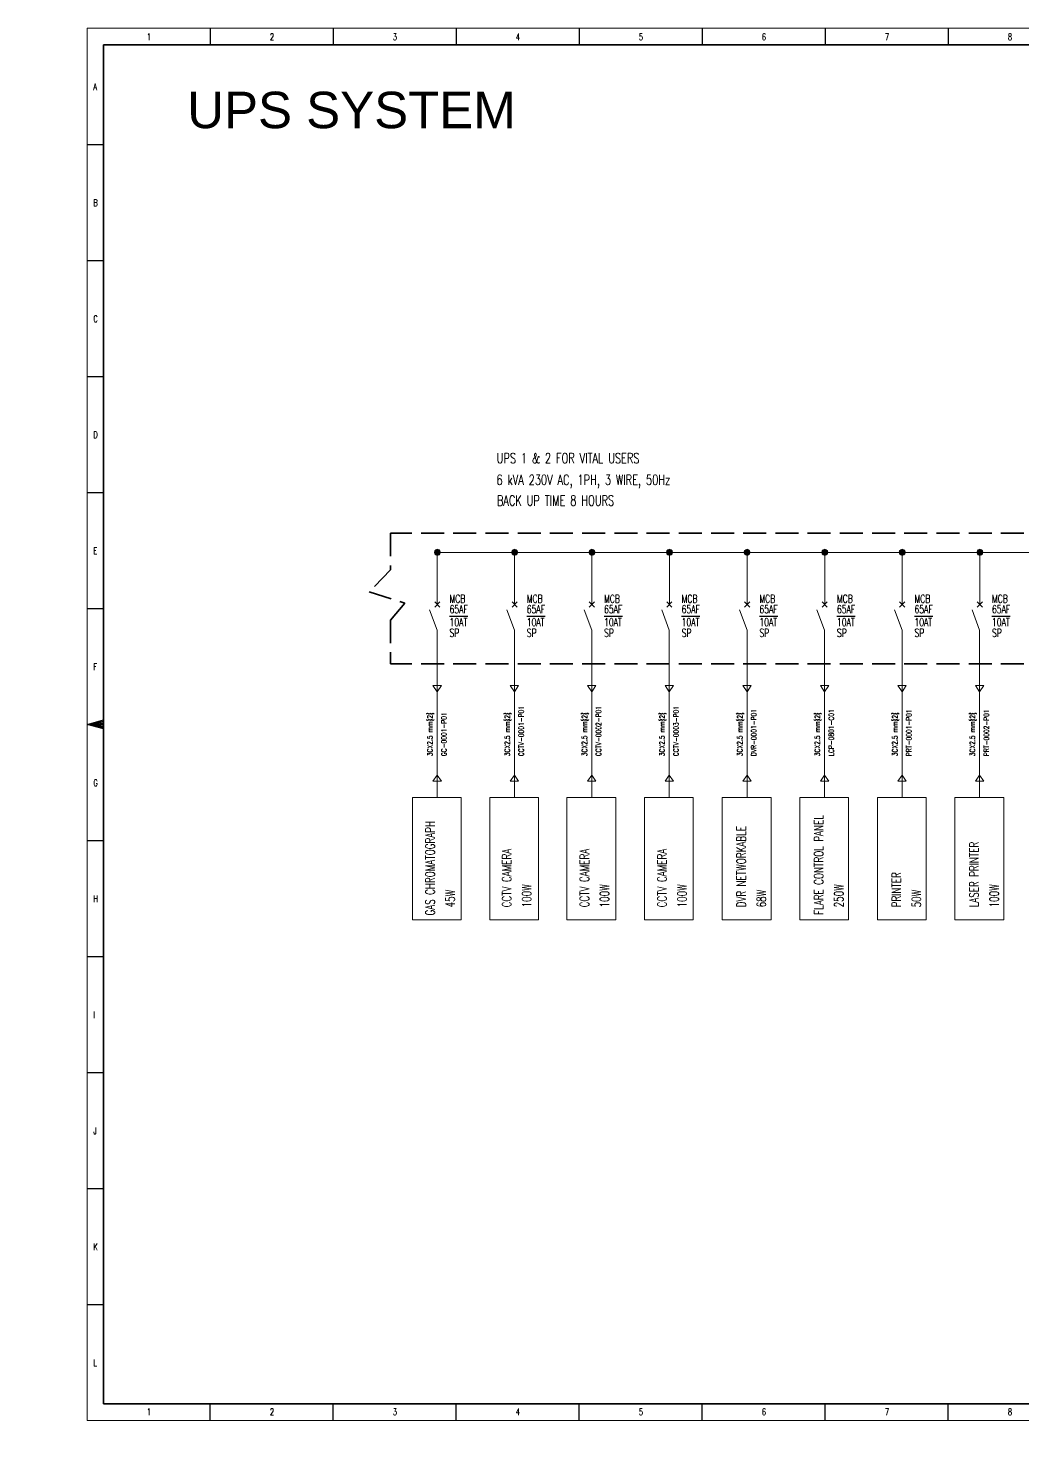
# Model space of a CAD drawing. Header units: inches. Extents: x 21 to 120937, y -15239 to 12027.
# Drawn here: x 1236 to 1668, y 983 to 1598 of the extents above; entities that cross this region are included whole.
import ezdxf

# ---------------------------------------------------------------- set-up
doc = ezdxf.new("R2010")
doc.units = ezdxf.units.IN
doc.header["$MEASUREMENT"] = 0
doc.linetypes.add('DASH', pattern=[0.35, 0.25, -0.1])
for name, color, linetype in [('Label', 7, 'Continuous'), ('Layer 1', 7, 'Continuous'), ('LGT1', 7, 'Continuous')]:
    doc.layers.add(name, color=color, linetype=linetype)
doc.styles.add('HZTXT', font='simplexs.shx', dxfattribs={"width": 0.7, "bigfont": 'hztxt.shx'})
doc.styles.get("Standard").update_dxf_attribs({"font": 'arial.ttf'})
doc.styles.add('TEG BORDER', font='txt_qlt.shx', dxfattribs={"width": 0.7, "bigfont": 'hztxt.shx'})

# ---------------------------------------------------------------- blocks, each defined once
blk = doc.blocks.new('240 BORDER A2')
for p, q in [((37.12, 420), (37.12, 415)), ((74.25, 420), (74.25, 415)), ((111.38, 420), (111.38, 415)), ((148.5, 420), (148.5, 415)), ((185.63, 420), (185.63, 415)), ((222.75, 420), (222.75, 415)), ((259.88, 420), (259.88, 415)), ((0, 385), (5, 385)), ((0, 350), (5, 350)), ((0, 315), (5, 315)), ((0, 280), (5, 280)), ((0, 245), (5, 245)), ((5, 210), (0, 210)), ((1.25, 210), (3.75, 210)), ((0, 175), (5, 175)), ((0, 140), (5, 140)), ((0, 105), (5, 105)), ((0, 70), (5, 70)), ((0, 35), (5, 35)), ((37.12, 0), (37.12, 5)), ((74.25, 0), (74.25, 5)), ((111.38, 0), (111.38, 5)), ((148.5, 0), (148.5, 5)), ((185.63, 0), (185.63, 5)), ((222.75, 0), (222.75, 5)), ((259.88, 0), (259.88, 5))]:
    blk.add_line(p, q)
at = {"linetype": 'Continuous'}
for p, q in [((489, 415), (5, 415)), ((5, 415), (5, 5)), ((5, 5), (489, 5))]:
    blk.add_line(p, q, dxfattribs=at)
at = {"color": 5, "lineweight": 15}
blk.add_lwpolyline([(0, 420), (594, 420), (594, 0), (0, 0)], close=True, dxfattribs=at)
blk.add_lwpolyline([(5, 415), (589, 415), (589, 5), (5, 5)], close=True)
blk.add_lwpolyline([(0, 210), (5, 211.34), (5, 208.66), (0, 210), (5, 211), (5, 210.67), (0, 210), (5, 210.33), (5, 209.67), (0, 210), (5, 209.33), (5, 209), (0, 210)])
at = {"char_height": 2, "width": 2, "style": 'TEG BORDER'}
for s, insert, attachment_point in [('1', (18.05, 418.41), 1), ('2', (55.17, 418.41), 1), ('3', (92.3, 418.41), 1), ('4', (129.42, 418.41), 1), ('5', (166.55, 418.41), 1), ('6', (203.67, 418.41), 1), ('7', (240.8, 418.41), 1), ('8', (277.92, 418.41), 1), ('A', (1.91, 403.39), 1), ('B', (1.91, 368.39), 1), ('C', (1.91, 333.39), 1), ('D', (1.91, 298.39), 1), ('E', (1.91, 263.39), 1), ('F', (1.91, 228.39), 1), ('G', (1.91, 193.39), 1), ('H', (1.91, 158.39), 1), ('I', (1.91, 123.39), 1), ('J', (1.91, 88.39), 1), ('K', (1.91, 53.39), 1), ('L', (1.91, 18.39), 1), ('1', (18.05, 1.59), 7), ('2', (55.17, 1.59), 7), ('3', (92.3, 1.59), 7), ('4', (129.42, 1.59), 7), ('5', (166.55, 1.59), 7), ('6', (203.67, 1.59), 7), ('7', (240.8, 1.59), 7), ('8', (277.92, 1.59), 7)]:
    blk.add_mtext(s, dxfattribs=dict(at, insert=insert, attachment_point=attachment_point))

msp = doc.modelspace()

# ---------------------------------------------------------------- hatches: boundary and pattern name
at = {"layer": 'Layer 1'}
for points in [[(1412.86, 1370.98), (1412.65, 1370.23), (1413.93, 1370.23)], [(1412.65, 1370.23), (1412.86, 1369.59), (1413.93, 1370.23)], [(1413.29, 1371.4), (1412.86, 1370.98), (1413.93, 1370.23)], [(1412.86, 1369.59), (1413.29, 1369.16), (1413.93, 1370.23)], [(1413.93, 1371.62), (1413.29, 1371.4), (1413.93, 1370.23)], [(1413.29, 1369.16), (1413.93, 1368.95), (1413.93, 1370.23)], [(1414.68, 1371.4), (1413.93, 1371.62), (1413.93, 1370.23)], [(1415.1, 1370.98), (1414.68, 1371.4), (1413.93, 1370.23)], [(1415.32, 1370.23), (1415.1, 1370.98), (1413.93, 1370.23)], [(1413.93, 1368.95), (1414.68, 1369.16), (1413.93, 1370.23)], [(1414.68, 1369.16), (1415.1, 1369.59), (1413.93, 1370.23)], [(1415.1, 1369.59), (1415.32, 1370.23), (1413.93, 1370.23)], [(1446.46, 1370.98), (1446.24, 1370.23), (1447.52, 1370.23)], [(1446.24, 1370.23), (1446.46, 1369.59), (1447.52, 1370.23)], [(1446.88, 1371.4), (1446.46, 1370.98), (1447.52, 1370.23)], [(1446.46, 1369.59), (1446.88, 1369.16), (1447.52, 1370.23)], [(1447.52, 1371.62), (1446.88, 1371.4), (1447.52, 1370.23)], [(1446.88, 1369.16), (1447.52, 1368.95), (1447.52, 1370.23)], [(1448.27, 1371.4), (1447.52, 1371.62), (1447.52, 1370.23)], [(1448.69, 1370.98), (1448.27, 1371.4), (1447.52, 1370.23)], [(1448.91, 1370.23), (1448.69, 1370.98), (1447.52, 1370.23)], [(1447.52, 1368.95), (1448.27, 1369.16), (1447.52, 1370.23)], [(1448.27, 1369.16), (1448.69, 1369.59), (1447.52, 1370.23)], [(1448.69, 1369.59), (1448.91, 1370.23), (1447.52, 1370.23)], [(1480.05, 1370.98), (1479.83, 1370.23), (1481.11, 1370.23)], [(1479.83, 1370.23), (1480.05, 1369.59), (1481.11, 1370.23)], [(1480.47, 1371.4), (1480.05, 1370.98), (1481.11, 1370.23)], [(1480.05, 1369.59), (1480.47, 1369.16), (1481.11, 1370.23)], [(1481.11, 1371.62), (1480.47, 1371.4), (1481.11, 1370.23)], [(1480.47, 1369.16), (1481.11, 1368.95), (1481.11, 1370.23)], [(1481.75, 1371.4), (1481.11, 1371.62), (1481.11, 1370.23)], [(1482.29, 1370.98), (1481.75, 1371.4), (1481.11, 1370.23)], [(1482.5, 1370.23), (1482.29, 1370.98), (1481.11, 1370.23)], [(1481.11, 1368.95), (1481.75, 1369.16), (1481.11, 1370.23)], [(1481.75, 1369.16), (1482.29, 1369.59), (1481.11, 1370.23)], [(1482.29, 1369.59), (1482.5, 1370.23), (1481.11, 1370.23)], [(1513.75, 1370.98), (1513.53, 1370.23), (1514.81, 1370.23)], [(1513.53, 1370.23), (1513.75, 1369.59), (1514.81, 1370.23)], [(1514.17, 1371.4), (1513.75, 1370.98), (1514.81, 1370.23)], [(1513.75, 1369.59), (1514.17, 1369.16), (1514.81, 1370.23)], [(1514.81, 1371.62), (1514.17, 1371.4), (1514.81, 1370.23)], [(1514.17, 1369.16), (1514.81, 1368.95), (1514.81, 1370.23)], [(1515.56, 1371.4), (1514.81, 1371.62), (1514.81, 1370.23)], [(1515.99, 1370.98), (1515.56, 1371.4), (1514.81, 1370.23)], [(1516.2, 1370.23), (1515.99, 1370.98), (1514.81, 1370.23)], [(1514.81, 1368.95), (1515.56, 1369.16), (1514.81, 1370.23)], [(1515.56, 1369.16), (1515.99, 1369.59), (1514.81, 1370.23)], [(1515.99, 1369.59), (1516.2, 1370.23), (1514.81, 1370.23)], [(1547.44, 1370.98), (1547.23, 1370.23), (1548.62, 1370.23)], [(1547.23, 1370.23), (1547.44, 1369.59), (1548.62, 1370.23)], [(1547.98, 1371.4), (1547.44, 1370.98), (1548.62, 1370.23)], [(1547.44, 1369.59), (1547.98, 1369.16), (1548.62, 1370.23)], [(1548.62, 1371.62), (1547.98, 1371.4), (1548.62, 1370.23)], [(1547.98, 1369.16), (1548.62, 1368.95), (1548.62, 1370.23)], [(1549.26, 1371.4), (1548.62, 1371.62), (1548.62, 1370.23)], [(1549.68, 1370.98), (1549.26, 1371.4), (1548.62, 1370.23)], [(1549.9, 1370.23), (1549.68, 1370.98), (1548.62, 1370.23)], [(1548.62, 1368.95), (1549.26, 1369.16), (1548.62, 1370.23)], [(1549.26, 1369.16), (1549.68, 1369.59), (1548.62, 1370.23)], [(1549.68, 1369.59), (1549.9, 1370.23), (1548.62, 1370.23)], [(1581.14, 1370.98), (1581.04, 1370.23), (1582.32, 1370.23)], [(1581.04, 1370.23), (1581.14, 1369.59), (1582.32, 1370.23)], [(1581.68, 1371.4), (1581.14, 1370.98), (1582.32, 1370.23)], [(1581.14, 1369.59), (1581.68, 1369.16), (1582.32, 1370.23)], [(1582.32, 1371.62), (1581.68, 1371.4), (1582.32, 1370.23)], [(1581.68, 1369.16), (1582.32, 1368.95), (1582.32, 1370.23)], [(1582.96, 1371.4), (1582.32, 1371.62), (1582.32, 1370.23)], [(1583.49, 1370.98), (1582.96, 1371.4), (1582.32, 1370.23)], [(1583.6, 1370.23), (1583.49, 1370.98), (1582.32, 1370.23)], [(1582.32, 1368.95), (1582.96, 1369.16), (1582.32, 1370.23)], [(1582.96, 1369.16), (1583.49, 1369.59), (1582.32, 1370.23)], [(1583.49, 1369.59), (1583.6, 1370.23), (1582.32, 1370.23)], [(1614.84, 1370.98), (1614.73, 1370.34), (1616.01, 1370.34)], [(1614.73, 1370.34), (1614.84, 1369.59), (1616.01, 1370.34)], [(1615.37, 1371.4), (1614.84, 1370.98), (1616.01, 1370.34)], [(1614.84, 1369.59), (1615.37, 1369.16), (1616.01, 1370.34)], [(1616.01, 1371.62), (1615.37, 1371.4), (1616.01, 1370.34)], [(1615.37, 1369.16), (1616.01, 1368.95), (1616.01, 1370.34)], [(1616.65, 1371.4), (1616.01, 1371.62), (1616.01, 1370.34)], [(1617.19, 1370.98), (1616.65, 1371.4), (1616.01, 1370.34)], [(1617.4, 1370.34), (1617.19, 1370.98), (1616.01, 1370.34)], [(1616.01, 1368.95), (1616.65, 1369.16), (1616.01, 1370.34)], [(1616.65, 1369.16), (1617.19, 1369.59), (1616.01, 1370.34)], [(1617.19, 1369.59), (1617.4, 1370.34), (1616.01, 1370.34)], [(1648.65, 1370.98), (1648.43, 1370.23), (1649.71, 1370.23)], [(1648.43, 1370.23), (1648.65, 1369.59), (1649.71, 1370.23)], [(1649.07, 1371.4), (1648.65, 1370.98), (1649.71, 1370.23)], [(1648.65, 1369.59), (1649.07, 1369.16), (1649.71, 1370.23)], [(1649.71, 1371.62), (1649.07, 1371.4), (1649.71, 1370.23)], [(1649.07, 1369.16), (1649.71, 1368.95), (1649.71, 1370.23)], [(1650.46, 1371.4), (1649.71, 1371.62), (1649.71, 1370.23)], [(1650.88, 1370.98), (1650.46, 1371.4), (1649.71, 1370.23)], [(1651.1, 1370.23), (1650.88, 1370.98), (1649.71, 1370.23)], [(1649.71, 1368.95), (1650.46, 1369.16), (1649.71, 1370.23)], [(1650.46, 1369.16), (1650.88, 1369.59), (1649.71, 1370.23)], [(1650.88, 1369.59), (1651.1, 1370.23), (1649.71, 1370.23)]]:
    msp.add_hatch(color=0, dxfattribs=at).paths.add_polyline_path(points)

# ---------------------------------------------------------------- linework, layer by layer
at = {"color": 0, "linetype": 'DASH', "lineweight": 35, "ltscale": 40}
for p, q in [((1878.89, 1378.65), (1393.59, 1378.65)), ((1878.89, 1321.81), (1393.59, 1321.81))]:
    msp.add_line(p, q, dxfattribs=at)
at = {"color": 0, "lineweight": 20}
msp.add_line((1413.93, 1370.23), (1852.75, 1370.23), dxfattribs=at)
at = {"color": 0, "lineweight": -3}
for p, q in [((1419.24, 1342.64), (1427.19, 1342.64)), ((1452.83, 1342.64), (1460.78, 1342.64)), ((1486.43, 1342.64), (1494.37, 1342.64)), ((1520.12, 1342.64), (1528.07, 1342.64)), ((1553.93, 1342.64), (1561.88, 1342.64)), ((1587.63, 1342.64), (1595.57, 1342.64)), ((1621.33, 1342.64), (1629.27, 1342.64)), ((1655.02, 1342.64), (1662.97, 1342.64))]:
    msp.add_line(p, q, dxfattribs=at)
at = {"color": 0, "linetype": 'DASH', "lineweight": 35, "ltscale": 40}
msp.add_lwpolyline([(1393.59, 1378.65), (1393.59, 1362.66), (1384.32, 1353.17), (1399.88, 1348.26), (1393.59, 1340.9), (1393.59, 1321.81)], dxfattribs=at)
at = {"layer": 'Layer 1', "color": 0, "lineweight": 0}
for points in [[(1412.86, 1370.98), (1412.65, 1370.23), (1413.93, 1370.23), (1412.86, 1370.98)], [(1412.65, 1370.23), (1412.86, 1369.59), (1413.93, 1370.23), (1412.65, 1370.23)], [(1413.29, 1371.4), (1412.86, 1370.98), (1413.93, 1370.23), (1413.29, 1371.4)], [(1412.86, 1369.59), (1413.29, 1369.16), (1413.93, 1370.23), (1412.86, 1369.59)], [(1413.93, 1371.62), (1413.29, 1371.4), (1413.93, 1370.23), (1413.93, 1371.62)], [(1413.29, 1369.16), (1413.93, 1368.95), (1413.93, 1370.23), (1413.29, 1369.16)], [(1414.68, 1371.4), (1413.93, 1371.62), (1413.93, 1370.23), (1414.68, 1371.4)], [(1415.1, 1370.98), (1414.68, 1371.4), (1413.93, 1370.23), (1415.1, 1370.98)], [(1415.32, 1370.23), (1415.1, 1370.98), (1413.93, 1370.23), (1415.32, 1370.23)], [(1413.93, 1368.95), (1414.68, 1369.16), (1413.93, 1370.23), (1413.93, 1368.95)], [(1414.68, 1369.16), (1415.1, 1369.59), (1413.93, 1370.23), (1414.68, 1369.16)], [(1415.1, 1369.59), (1415.32, 1370.23), (1413.93, 1370.23), (1415.1, 1369.59)], [(1446.46, 1370.98), (1446.24, 1370.23), (1447.52, 1370.23), (1446.46, 1370.98)], [(1446.24, 1370.23), (1446.46, 1369.59), (1447.52, 1370.23), (1446.24, 1370.23)], [(1446.88, 1371.4), (1446.46, 1370.98), (1447.52, 1370.23), (1446.88, 1371.4)], [(1446.46, 1369.59), (1446.88, 1369.16), (1447.52, 1370.23), (1446.46, 1369.59)], [(1447.52, 1371.62), (1446.88, 1371.4), (1447.52, 1370.23), (1447.52, 1371.62)], [(1446.88, 1369.16), (1447.52, 1368.95), (1447.52, 1370.23), (1446.88, 1369.16)], [(1448.27, 1371.4), (1447.52, 1371.62), (1447.52, 1370.23), (1448.27, 1371.4)], [(1448.69, 1370.98), (1448.27, 1371.4), (1447.52, 1370.23), (1448.69, 1370.98)], [(1448.91, 1370.23), (1448.69, 1370.98), (1447.52, 1370.23), (1448.91, 1370.23)], [(1447.52, 1368.95), (1448.27, 1369.16), (1447.52, 1370.23), (1447.52, 1368.95)], [(1448.27, 1369.16), (1448.69, 1369.59), (1447.52, 1370.23), (1448.27, 1369.16)], [(1448.69, 1369.59), (1448.91, 1370.23), (1447.52, 1370.23), (1448.69, 1369.59)], [(1480.05, 1370.98), (1479.83, 1370.23), (1481.11, 1370.23), (1480.05, 1370.98)], [(1479.83, 1370.23), (1480.05, 1369.59), (1481.11, 1370.23), (1479.83, 1370.23)], [(1480.47, 1371.4), (1480.05, 1370.98), (1481.11, 1370.23), (1480.47, 1371.4)], [(1480.05, 1369.59), (1480.47, 1369.16), (1481.11, 1370.23), (1480.05, 1369.59)], [(1481.11, 1371.62), (1480.47, 1371.4), (1481.11, 1370.23), (1481.11, 1371.62)], [(1480.47, 1369.16), (1481.11, 1368.95), (1481.11, 1370.23), (1480.47, 1369.16)], [(1481.75, 1371.4), (1481.11, 1371.62), (1481.11, 1370.23), (1481.75, 1371.4)], [(1482.29, 1370.98), (1481.75, 1371.4), (1481.11, 1370.23), (1482.29, 1370.98)], [(1482.5, 1370.23), (1482.29, 1370.98), (1481.11, 1370.23), (1482.5, 1370.23)], [(1481.11, 1368.95), (1481.75, 1369.16), (1481.11, 1370.23), (1481.11, 1368.95)], [(1481.75, 1369.16), (1482.29, 1369.59), (1481.11, 1370.23), (1481.75, 1369.16)], [(1482.29, 1369.59), (1482.5, 1370.23), (1481.11, 1370.23), (1482.29, 1369.59)], [(1513.75, 1370.98), (1513.53, 1370.23), (1514.81, 1370.23), (1513.75, 1370.98)], [(1513.53, 1370.23), (1513.75, 1369.59), (1514.81, 1370.23), (1513.53, 1370.23)], [(1514.17, 1371.4), (1513.75, 1370.98), (1514.81, 1370.23), (1514.17, 1371.4)], [(1513.75, 1369.59), (1514.17, 1369.16), (1514.81, 1370.23), (1513.75, 1369.59)], [(1514.81, 1371.62), (1514.17, 1371.4), (1514.81, 1370.23), (1514.81, 1371.62)], [(1514.17, 1369.16), (1514.81, 1368.95), (1514.81, 1370.23), (1514.17, 1369.16)], [(1515.56, 1371.4), (1514.81, 1371.62), (1514.81, 1370.23), (1515.56, 1371.4)], [(1515.99, 1370.98), (1515.56, 1371.4), (1514.81, 1370.23), (1515.99, 1370.98)], [(1516.2, 1370.23), (1515.99, 1370.98), (1514.81, 1370.23), (1516.2, 1370.23)], [(1514.81, 1368.95), (1515.56, 1369.16), (1514.81, 1370.23), (1514.81, 1368.95)], [(1515.56, 1369.16), (1515.99, 1369.59), (1514.81, 1370.23), (1515.56, 1369.16)], [(1515.99, 1369.59), (1516.2, 1370.23), (1514.81, 1370.23), (1515.99, 1369.59)], [(1547.44, 1370.98), (1547.23, 1370.23), (1548.62, 1370.23), (1547.44, 1370.98)], [(1547.23, 1370.23), (1547.44, 1369.59), (1548.62, 1370.23), (1547.23, 1370.23)], [(1547.98, 1371.4), (1547.44, 1370.98), (1548.62, 1370.23), (1547.98, 1371.4)], [(1547.44, 1369.59), (1547.98, 1369.16), (1548.62, 1370.23), (1547.44, 1369.59)], [(1548.62, 1371.62), (1547.98, 1371.4), (1548.62, 1370.23), (1548.62, 1371.62)], [(1547.98, 1369.16), (1548.62, 1368.95), (1548.62, 1370.23), (1547.98, 1369.16)], [(1549.26, 1371.4), (1548.62, 1371.62), (1548.62, 1370.23), (1549.26, 1371.4)], [(1549.68, 1370.98), (1549.26, 1371.4), (1548.62, 1370.23), (1549.68, 1370.98)], [(1549.9, 1370.23), (1549.68, 1370.98), (1548.62, 1370.23), (1549.9, 1370.23)], [(1548.62, 1368.95), (1549.26, 1369.16), (1548.62, 1370.23), (1548.62, 1368.95)], [(1549.26, 1369.16), (1549.68, 1369.59), (1548.62, 1370.23), (1549.26, 1369.16)], [(1549.68, 1369.59), (1549.9, 1370.23), (1548.62, 1370.23), (1549.68, 1369.59)], [(1581.14, 1370.98), (1581.04, 1370.23), (1582.32, 1370.23), (1581.14, 1370.98)], [(1581.04, 1370.23), (1581.14, 1369.59), (1582.32, 1370.23), (1581.04, 1370.23)], [(1581.68, 1371.4), (1581.14, 1370.98), (1582.32, 1370.23), (1581.68, 1371.4)], [(1581.14, 1369.59), (1581.68, 1369.16), (1582.32, 1370.23), (1581.14, 1369.59)], [(1582.32, 1371.62), (1581.68, 1371.4), (1582.32, 1370.23), (1582.32, 1371.62)], [(1581.68, 1369.16), (1582.32, 1368.95), (1582.32, 1370.23), (1581.68, 1369.16)], [(1582.96, 1371.4), (1582.32, 1371.62), (1582.32, 1370.23), (1582.96, 1371.4)], [(1583.49, 1370.98), (1582.96, 1371.4), (1582.32, 1370.23), (1583.49, 1370.98)], [(1583.6, 1370.23), (1583.49, 1370.98), (1582.32, 1370.23), (1583.6, 1370.23)], [(1582.32, 1368.95), (1582.96, 1369.16), (1582.32, 1370.23), (1582.32, 1368.95)], [(1582.96, 1369.16), (1583.49, 1369.59), (1582.32, 1370.23), (1582.96, 1369.16)], [(1583.49, 1369.59), (1583.6, 1370.23), (1582.32, 1370.23), (1583.49, 1369.59)], [(1614.84, 1370.98), (1614.73, 1370.34), (1616.01, 1370.34), (1614.84, 1370.98)], [(1614.73, 1370.34), (1614.84, 1369.59), (1616.01, 1370.34), (1614.73, 1370.34)], [(1615.37, 1371.4), (1614.84, 1370.98), (1616.01, 1370.34), (1615.37, 1371.4)], [(1614.84, 1369.59), (1615.37, 1369.16), (1616.01, 1370.34), (1614.84, 1369.59)], [(1616.01, 1371.62), (1615.37, 1371.4), (1616.01, 1370.34), (1616.01, 1371.62)], [(1615.37, 1369.16), (1616.01, 1368.95), (1616.01, 1370.34), (1615.37, 1369.16)], [(1616.65, 1371.4), (1616.01, 1371.62), (1616.01, 1370.34), (1616.65, 1371.4)], [(1617.19, 1370.98), (1616.65, 1371.4), (1616.01, 1370.34), (1617.19, 1370.98)], [(1617.4, 1370.34), (1617.19, 1370.98), (1616.01, 1370.34), (1617.4, 1370.34)], [(1616.01, 1368.95), (1616.65, 1369.16), (1616.01, 1370.34), (1616.01, 1368.95)], [(1616.65, 1369.16), (1617.19, 1369.59), (1616.01, 1370.34), (1616.65, 1369.16)], [(1617.19, 1369.59), (1617.4, 1370.34), (1616.01, 1370.34), (1617.19, 1369.59)], [(1648.65, 1370.98), (1648.43, 1370.23), (1649.71, 1370.23), (1648.65, 1370.98)], [(1648.43, 1370.23), (1648.65, 1369.59), (1649.71, 1370.23), (1648.43, 1370.23)], [(1649.07, 1371.4), (1648.65, 1370.98), (1649.71, 1370.23), (1649.07, 1371.4)], [(1648.65, 1369.59), (1649.07, 1369.16), (1649.71, 1370.23), (1648.65, 1369.59)], [(1649.71, 1371.62), (1649.07, 1371.4), (1649.71, 1370.23), (1649.71, 1371.62)], [(1649.07, 1369.16), (1649.71, 1368.95), (1649.71, 1370.23), (1649.07, 1369.16)], [(1650.46, 1371.4), (1649.71, 1371.62), (1649.71, 1370.23), (1650.46, 1371.4)], [(1650.88, 1370.98), (1650.46, 1371.4), (1649.71, 1370.23), (1650.88, 1370.98)], [(1651.1, 1370.23), (1650.88, 1370.98), (1649.71, 1370.23), (1651.1, 1370.23)], [(1649.71, 1368.95), (1650.46, 1369.16), (1649.71, 1370.23), (1649.71, 1368.95)], [(1650.46, 1369.16), (1650.88, 1369.59), (1649.71, 1370.23), (1650.46, 1369.16)], [(1650.88, 1369.59), (1651.1, 1370.23), (1649.71, 1370.23), (1650.88, 1369.59)]]:
    msp.add_lwpolyline(points, dxfattribs=at)
at = {"layer": 'Layer 1', "color": 0, "lineweight": 5}
for points in [[(1413.93, 1370.23), (1413.93, 1347.62)], [(1447.52, 1370.23), (1447.52, 1347.62)], [(1481.11, 1370.23), (1481.11, 1347.62)], [(1514.81, 1370.23), (1514.81, 1347.62)], [(1548.62, 1370.23), (1548.62, 1347.62)], [(1582.32, 1370.23), (1582.32, 1347.62)], [(1616.01, 1370.23), (1616.01, 1347.62)], [(1649.71, 1370.23), (1649.71, 1347.62)], [(1415.05, 1348.74), (1412.81, 1346.5)], [(1412.81, 1348.74), (1415.05, 1346.5)], [(1448.64, 1348.74), (1446.4, 1346.5)], [(1446.4, 1348.74), (1448.64, 1346.5)], [(1482.23, 1348.74), (1479.99, 1346.5)], [(1479.99, 1348.74), (1482.23, 1346.5)], [(1515.93, 1348.74), (1513.69, 1346.5)], [(1513.69, 1348.74), (1515.93, 1346.5)], [(1549.74, 1348.74), (1547.5, 1346.5)], [(1547.5, 1348.74), (1549.74, 1346.5)], [(1583.44, 1348.74), (1581.2, 1346.5)], [(1581.2, 1348.74), (1583.44, 1346.5)], [(1617.13, 1348.74), (1614.89, 1346.5)], [(1614.89, 1348.74), (1617.13, 1346.5)], [(1650.83, 1348.74), (1648.59, 1346.5)], [(1648.59, 1348.74), (1650.83, 1346.5)], [(1410.57, 1345.33), (1413.88, 1336.48), (1413.88, 1336.48)], [(1444.16, 1345.33), (1447.47, 1336.48), (1447.47, 1336.48)], [(1477.75, 1345.33), (1481.06, 1336.48), (1481.06, 1336.48)], [(1511.45, 1345.33), (1514.76, 1336.48), (1514.76, 1336.48)], [(1545.26, 1345.33), (1548.56, 1336.48), (1548.56, 1336.48)], [(1578.96, 1345.33), (1582.26, 1336.48), (1582.26, 1336.48)], [(1612.65, 1345.33), (1615.96, 1336.48), (1615.96, 1336.48)], [(1646.35, 1345.33), (1649.66, 1336.48), (1649.66, 1336.48)], [(1413.88, 1336.48), (1413.88, 1263.75)], [(1447.47, 1336.48), (1447.47, 1263.75)], [(1481.06, 1336.48), (1481.06, 1263.75)], [(1514.76, 1336.48), (1514.76, 1263.75)], [(1548.56, 1336.48), (1548.56, 1263.75)], [(1582.26, 1336.48), (1582.26, 1263.75)], [(1615.96, 1336.48), (1615.96, 1263.75)], [(1649.66, 1336.48), (1649.66, 1263.75)], [(1415.69, 1312.38), (1412.06, 1312.38), (1413.88, 1309.71), (1415.69, 1312.38)], [(1449.28, 1312.38), (1445.66, 1312.38), (1447.47, 1309.71), (1449.28, 1312.38)], [(1482.87, 1312.38), (1479.25, 1312.38), (1481.06, 1309.71), (1482.87, 1312.38)], [(1516.57, 1312.38), (1512.95, 1312.38), (1514.76, 1309.71), (1516.57, 1312.38)], [(1550.38, 1312.38), (1546.75, 1312.38), (1548.56, 1309.71), (1550.38, 1312.38)], [(1584.08, 1312.38), (1580.45, 1312.38), (1582.26, 1309.71), (1584.08, 1312.38)], [(1617.77, 1312.38), (1614.15, 1312.38), (1615.96, 1309.71), (1617.77, 1312.38)], [(1651.47, 1312.38), (1647.85, 1312.38), (1649.66, 1309.71), (1651.47, 1312.38)], [(1415.69, 1270.89), (1412.06, 1270.89), (1413.88, 1273.56), (1415.69, 1270.89)], [(1449.28, 1270.89), (1445.66, 1270.89), (1447.47, 1273.56), (1449.28, 1270.89)], [(1482.87, 1270.89), (1479.25, 1270.89), (1481.06, 1273.56), (1482.87, 1270.89)], [(1516.57, 1270.89), (1512.95, 1270.89), (1514.76, 1273.56), (1516.57, 1270.89)], [(1550.38, 1270.89), (1546.75, 1270.89), (1548.56, 1273.56), (1550.38, 1270.89)], [(1584.08, 1270.89), (1580.45, 1270.89), (1582.26, 1273.56), (1584.08, 1270.89)], [(1617.77, 1270.89), (1614.15, 1270.89), (1615.96, 1273.56), (1617.77, 1270.89)], [(1651.47, 1270.89), (1647.85, 1270.89), (1649.66, 1273.56), (1651.47, 1270.89)], [(1403.11, 1210.64), (1424.33, 1210.64), (1424.33, 1263.75), (1403.11, 1263.75), (1403.11, 1210.64)], [(1436.7, 1210.64), (1457.92, 1210.64), (1457.92, 1263.75), (1436.7, 1263.75), (1436.7, 1210.64)], [(1470.29, 1210.64), (1491.51, 1210.64), (1491.51, 1263.75), (1470.29, 1263.75), (1470.29, 1210.64)], [(1503.99, 1210.64), (1525.21, 1210.64), (1525.21, 1263.75), (1503.99, 1263.75), (1503.99, 1210.64)], [(1537.79, 1210.64), (1559.01, 1210.64), (1559.01, 1263.75), (1537.79, 1263.75), (1537.79, 1210.64)], [(1571.49, 1210.64), (1592.71, 1210.64), (1592.71, 1263.75), (1571.49, 1263.75), (1571.49, 1210.64)], [(1605.19, 1210.64), (1626.41, 1210.64), (1626.41, 1263.75), (1605.19, 1263.75), (1605.19, 1210.64)], [(1638.89, 1210.64), (1660.11, 1210.64), (1660.11, 1263.75), (1638.89, 1263.75), (1638.89, 1210.64)]]:
    msp.add_lwpolyline(points, dxfattribs=at)

# ---------------------------------------------------------------- block references
at = {"xscale": 1.44, "yscale": 1.44, "zscale": 1.44}
msp.add_blockref('240 BORDER A2', (1261.71, 993.15), dxfattribs=at)

# ---------------------------------------------------------------- texts
at = {"color": 0, "lineweight": 5, "insert": (1305.24, 1570.42), "char_height": 15.859, "attachment_point": 1}
msp.add_mtext_dynamic_manual_height_columns('UPS SYSTEM', width=261.0283, gutter_width=225.67, heights=[7.73], dxfattribs=at)
at = {"layer": 'Label', "color": 0, "lineweight": -3, "style": 'HZTXT', "width": 0.7}
for p in [(1419.24, 1343.86), (1452.83, 1343.86), (1486.43, 1343.86), (1520.12, 1343.86), (1553.93, 1343.86), (1587.63, 1343.86), (1621.33, 1343.86), (1655.02, 1343.86)]:
    msp.add_text('65AF', height=3.476, dxfattribs=at).set_placement(p)
at = {"layer": 'LGT1', "color": 0, "lineweight": -3, "style": 'HZTXT', "width": 0.7}
for s, height, p in [('UPS 1 & 2 FOR VITAL USERS', 4.449, (1439.74, 1409)), ('6 kVA 230V AC, 1PH, 3 WIRE, 50Hz', 4.449, (1439.64, 1399.58)), ('BACK UP TIME 8 HOURS', 4.449, (1439.83, 1390.57)), ('MCB', 3.476, (1419.24, 1348.41)), ('MCB', 3.476, (1452.83, 1348.41)), ('MCB', 3.476, (1486.43, 1348.41)), ('MCB', 3.476, (1520.12, 1348.41)), ('MCB', 3.476, (1553.93, 1348.41)), ('MCB', 3.476, (1587.63, 1348.41)), ('MCB', 3.476, (1621.33, 1348.41)), ('MCB', 3.476, (1655.02, 1348.41)), ('10AT', 3.476, (1419.24, 1338.22)), ('10AT', 3.476, (1452.83, 1338.22)), ('10AT', 3.476, (1486.43, 1338.22)), ('10AT', 3.476, (1520.12, 1338.22)), ('10AT', 3.476, (1553.93, 1338.22)), ('10AT', 3.476, (1587.63, 1338.22)), ('10AT', 3.476, (1621.33, 1338.22)), ('10AT', 3.476, (1655.02, 1338.22)), ('SP', 3.476, (1419.24, 1333.6)), ('SP', 3.476, (1452.83, 1333.6)), ('SP', 3.476, (1486.43, 1333.6)), ('SP', 3.476, (1520.12, 1333.6)), ('SP', 3.476, (1553.93, 1333.6)), ('SP', 3.476, (1587.63, 1333.6)), ('SP', 3.476, (1621.33, 1333.6)), ('SP', 3.476, (1655.02, 1333.6))]:
    msp.add_text(s, height=height, dxfattribs=at).set_placement(p)
for s, height, p in [('CCTV-0001-P01', 2.2098, (1451.49, 1281.73)), ('CCTV-0002-P01', 2.2098, (1485.08, 1281.73)), ('CCTV-0003-P01', 2.2098, (1518.78, 1281.73)), ('3CX2.5 mm{2}', 2.2098, (1411.83, 1281.73)), ('GC-0001-P01', 2.2098, (1417.9, 1281.73)), ('3CX2.5 mm{2}', 2.2098, (1445.42, 1281.73)), ('3CX2.5 mm{2}', 2.2098, (1479.01, 1281.73)), ('3CX2.5 mm{2}', 2.2098, (1512.71, 1281.73)), ('3CX2.5 mm{2}', 2.2098, (1546.51, 1281.73)), ('DVR-0001-P01', 2.2098, (1552.59, 1281.73)), ('3CX2.5 mm{2}', 2.2098, (1580.21, 1281.73)), ('3CX2.5 mm{2}', 2.2098, (1613.91, 1281.73)), ('3CX2.5 mm{2}', 2.2098, (1647.61, 1281.73)), ('FLARE CONTROL PANEL', 3.9777, (1581.71, 1212.84)), ('GAS CHROMATOGRAPH', 3.9777, (1412.8, 1212.53)), ('DVR NETWORKABLE', 3.9777, (1548.01, 1216.06)), ('LASER PRINTER', 3.9777, (1649.22, 1216.06)), ('CCTV CAMERA', 3.9777, (1446.07, 1216.06)), ('CCTV CAMERA', 3.9777, (1479.87, 1216.06)), ('CCTV CAMERA', 3.9777, (1513.57, 1216.06)), ('PRINTER', 3.978, (1615.41, 1216.06)), ('100W', 3.978, (1454.8, 1216.06)), ('100W', 3.978, (1488.6, 1216.06)), ('100W', 3.978, (1522.3, 1216.06)), ('250W', 3.978, (1590.45, 1216.06)), ('100W', 3.978, (1657.95, 1216.06)), ('45W', 3.978, (1421.53, 1216.06)), ('68W', 3.978, (1556.75, 1216.06)), ('50W', 3.978, (1624.14, 1216.06))]:
    msp.add_text(s, height=height, rotation=90, dxfattribs=at).set_placement(p)
at = {"layer": 'LGT1', "lineweight": -3, "style": 'HZTXT', "width": 0.7}
for s, p in [('LCP-0801-C01', (1586.28, 1281.73)), ('PRT-0001-P01', (1619.98, 1281.73)), ('PRT-0002-P01', (1653.68, 1281.73))]:
    msp.add_text(s, height=2.2098, rotation=90, dxfattribs=at).set_placement(p)

doc.saveas('drawing.dxf')
